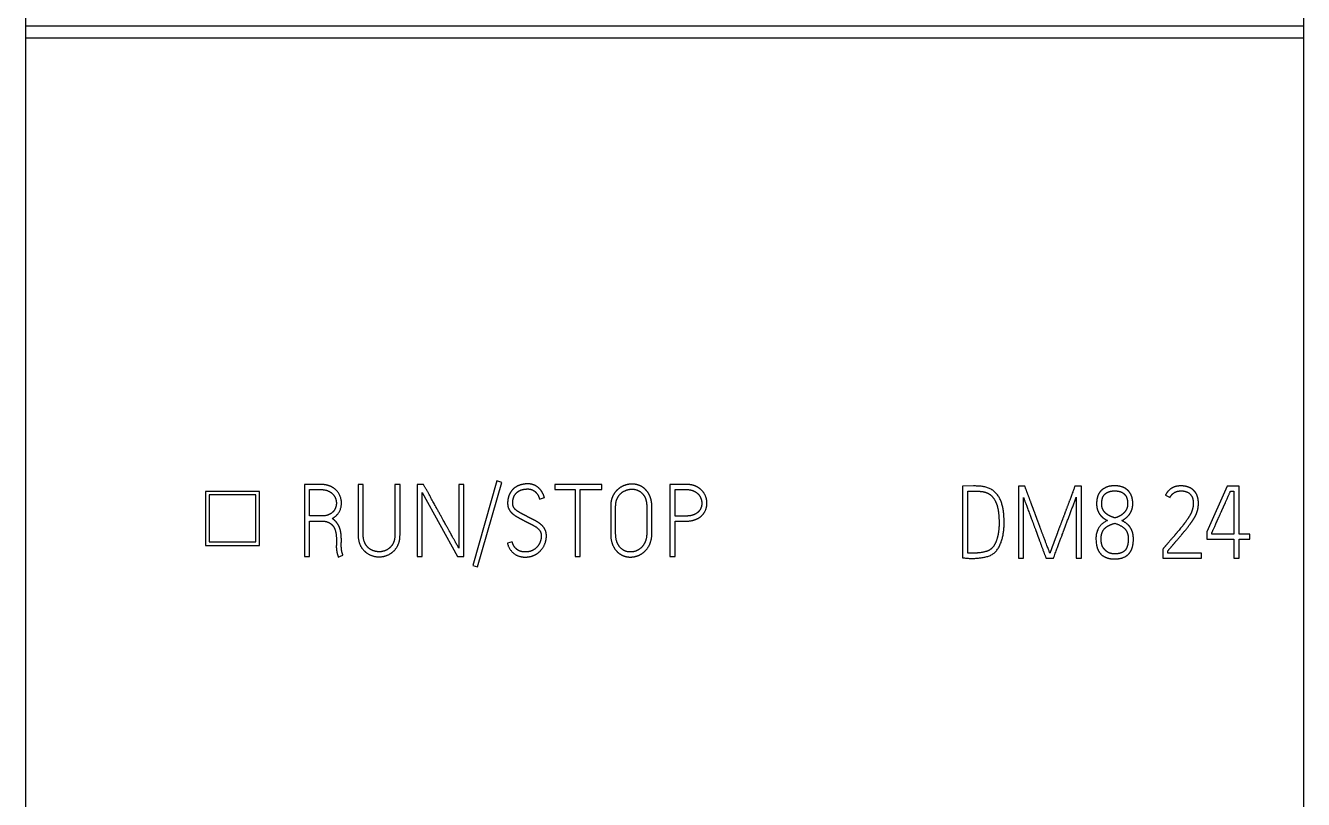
# Model space of a CAD drawing. Extents: x 0 to 420, y 0 to 297.
# Drawn here: x 109.27 to 144.77, y 187.65 to 209.13 of the extents above; entities that cross this region are included whole.
import ezdxf

# ---------------------------------------------------------------- set-up
doc = ezdxf.new("R2010")
doc.units = 0
doc.header["$LTSCALE"] = 23.1
doc.layers.add('10000_FRONT', color=7, linetype='CONTINUOUS')
doc.layers.add('10500_FRONT_LABELING', color=7, linetype='CONTINUOUS')

msp = doc.modelspace()

# ---------------------------------------------------------------- linework, layer by layer
at = {"layer": '10000_FRONT', "color": 7, "linetype": 'CONTINUOUS'}
for p, q in [((109.271, 231.64), (109.271, 141.64)), ((144.771, 231.64), (144.771, 141.64)), ((109.271, 209.121), (144.771, 209.121)), ((109.271, 208.788), (144.771, 208.788)), ((114.271, 196.198), (114.271, 194.697)), ((115.771, 196.198), (114.271, 196.198)), ((114.371, 196.098), (114.371, 194.797)), ((115.671, 196.098), (114.371, 196.098)), ((115.671, 194.797), (115.671, 196.098)), ((115.771, 194.697), (115.771, 196.198)), ((114.271, 194.697), (115.771, 194.697)), ((114.371, 194.797), (115.671, 194.797))]:
    msp.add_line(p, q, dxfattribs=at)
at = {"layer": '10500_FRONT_LABELING', "color": 7, "linetype": 'CONTINUOUS'}
for p, q in [((117.021, 196.39), (117.021, 194.39)), ((117.481, 196.39), (117.021, 196.39)), ((118.51, 196.393), (118.51, 194.985)), ((118.652, 196.393), (118.51, 196.393)), ((118.652, 194.985), (118.652, 196.393)), ((119.531, 196.393), (119.531, 194.985)), ((119.673, 196.393), (119.531, 196.393)), ((119.673, 194.985), (119.673, 196.393)), ((120.147, 196.39), (120.147, 194.39)), ((120.327, 196.39), (120.147, 196.39)), ((121.307, 196.39), (121.307, 194.621)), ((121.448, 196.39), (121.307, 196.39)), ((121.448, 194.39), (121.448, 196.39)), ((122.366, 196.487), (121.692, 194.143)), ((121.828, 194.104), (122.502, 196.448)), ((122.502, 196.448), (122.366, 196.487)), ((123.97, 196.387), (123.97, 196.246)), ((125.276, 196.387), (123.97, 196.387)), ((125.276, 196.246), (125.276, 196.387)), ((127.173, 196.39), (127.173, 194.39)), ((127.634, 196.39), (127.173, 196.39)), ((135.609, 196.349), (135.301, 196.346)), ((135.301, 196.346), (135.301, 194.354)), ((136.853, 196.34), (136.853, 194.34)), ((137.032, 196.34), (136.853, 196.34)), ((138.604, 196.34), (138.422, 196.34)), ((138.604, 194.34), (138.604, 196.34)), ((142.65, 196.34), (142.084, 195.075)), ((142.983, 196.34), (142.65, 196.34)), ((142.983, 195.009), (142.983, 196.34)), ((117.162, 195.516), (117.162, 196.249)), ((117.162, 196.249), (117.481, 196.249)), ((120.286, 194.39), (120.286, 196.165)), ((120.286, 196.165), (121.274, 194.39)), ((123.551, 195.985), (123.687, 196.024)), ((123.97, 196.246), (124.541, 196.246)), ((124.541, 196.246), (124.541, 194.39)), ((124.682, 194.39), (124.682, 196.246)), ((124.682, 196.246), (125.276, 196.246)), ((127.315, 195.514), (127.315, 196.249)), ((127.315, 196.249), (127.634, 196.249)), ((135.444, 194.485), (135.444, 196.204)), ((135.444, 196.204), (135.665, 196.204)), ((136.996, 194.34), (136.996, 196.03)), ((138.461, 196.035), (138.461, 194.34)), ((140.938, 196.093), (141.064, 196.03)), ((142.742, 196.202), (142.84, 196.202)), ((142.84, 196.202), (142.84, 195.009)), ((125.526, 195.786), (125.526, 195.023)), ((125.664, 195.023), (125.664, 195.786)), ((126.527, 195.786), (126.527, 195.023)), ((126.669, 195.023), (126.669, 195.786)), ((117.504, 195.516), (117.162, 195.516)), ((117.162, 194.39), (117.162, 195.375)), ((117.162, 195.375), (117.498, 195.375)), ((127.634, 195.514), (127.315, 195.514)), ((127.315, 194.39), (127.315, 195.372)), ((127.315, 195.372), (127.634, 195.372)), ((142.084, 195.075), (142.084, 194.87)), ((142.224, 195.009), (142.224, 195.045)), ((142.84, 195.009), (142.224, 195.009)), ((143.28, 195.009), (142.983, 195.009)), ((143.28, 194.87), (143.28, 195.009)), ((117.906, 194.701), (117.903, 194.676)), ((117.906, 194.876), (117.906, 194.701)), ((118.044, 194.793), (118.044, 194.848)), ((122.791, 194.798), (122.655, 194.759)), ((140.879, 194.615), (140.862, 194.595)), ((140.862, 194.595), (140.862, 194.34)), ((141.002, 194.479), (141.002, 194.546)), ((142.084, 194.87), (142.84, 194.87)), ((142.84, 194.87), (142.84, 194.34)), ((142.983, 194.34), (142.983, 194.87)), ((142.983, 194.87), (143.28, 194.87)), ((117.021, 194.39), (117.162, 194.39)), ((117.958, 194.376), (118.089, 194.426)), ((120.147, 194.39), (120.286, 194.39)), ((121.273, 194.39), (121.448, 194.39)), ((124.541, 194.39), (124.682, 194.39)), ((127.173, 194.39), (127.315, 194.39)), ((136.853, 194.34), (136.996, 194.34)), ((137.621, 194.34), (137.825, 194.34)), ((138.461, 194.34), (138.604, 194.34)), ((140.862, 194.34), (141.938, 194.34)), ((141.938, 194.479), (141.002, 194.479)), ((141.938, 194.34), (141.938, 194.479)), ((142.84, 194.34), (142.983, 194.34)), ((121.692, 194.143), (121.828, 194.104))]:
    msp.add_line(p, q, dxfattribs=at)
for points, degree, knots in [([(117.789, 195.444), (117.952, 195.529), (118.078, 195.863), (117.964, 196.207), (117.811, 196.302), (117.671, 196.39), (117.481, 196.39)], 2, [0, 0, 0, 0.25, 0.5, 0.75, 0.75, 1, 1, 1]), ([(121.307, 194.621), (121.289, 194.653), (121.061, 195.063), (121.013, 195.15), (120.816, 195.505), (120.605, 195.887), (120.327, 196.39)], 2, [0, 0, 0, 0.25, 0.25, 0.5, 0.5, 1, 1, 1]), ([(123.687, 196.024), (123.646, 196.159), (123.568, 196.25), (123.48, 196.353), (123.356, 196.389), (123.246, 196.421), (123.101, 196.397), (122.964, 196.375), (122.865, 196.303), (122.762, 196.228), (122.708, 196.103), (122.659, 195.988), (122.663, 195.853), (122.666, 195.781), (122.71, 195.674), (122.758, 195.62), (122.829, 195.541), (122.964, 195.47), (123.078, 195.41), (123.191, 195.349), (123.233, 195.326), (123.376, 195.258), (123.419, 195.231), (123.557, 195.146), (123.587, 195.045), (123.619, 194.936), (123.566, 194.793), (123.52, 194.67), (123.411, 194.593), (123.308, 194.52), (123.17, 194.516), (123.021, 194.512), (122.926, 194.583), (122.875, 194.622), (122.803, 194.735), (122.791, 194.798)], 2, [0, 0, 0, 0.0625, 0.0625, 0.125, 0.125, 0.1875, 0.1875, 0.25, 0.25, 0.3125, 0.3125, 0.375, 0.375, 0.40625, 0.4375, 0.4375, 0.5, 0.5, 0.5625, 0.5625, 0.59375, 0.625, 0.625, 0.6875, 0.6875, 0.75, 0.75, 0.8125, 0.8125, 0.875, 0.875, 0.9375, 0.9375, 0.96875, 1, 1, 1]), ([(126.669, 195.786), (126.669, 195.91), (126.634, 196.017), (126.596, 196.134), (126.52, 196.22), (126.479, 196.267), (126.389, 196.334), (126.333, 196.358), (126.226, 196.404), (126.103, 196.401), (125.987, 196.398), (125.876, 196.35), (125.822, 196.326), (125.725, 196.258), (125.646, 196.174), (125.583, 196.071), (125.563, 196.016), (125.526, 195.914), (125.526, 195.786)], 2, [0, 0, 0, 0.125, 0.125, 0.25, 0.25, 0.3125, 0.375, 0.375, 0.5, 0.5, 0.625, 0.625, 0.6875, 0.75, 0.8125, 0.875, 0.875, 1, 1, 1]), ([(127.634, 195.373), (127.876, 195.373), (128.031, 195.503), (128.116, 195.574), (128.201, 195.767), (128.2, 195.878), (128.198, 195.984), (128.109, 196.182), (128.027, 196.253), (127.984, 196.291), (127.927, 196.322), (127.873, 196.351), (127.814, 196.367), (127.733, 196.39), (127.634, 196.39)], 2, [0, 0, 0, 0.25, 0.25, 0.375, 0.5, 0.5, 0.625, 0.75, 0.75, 0.821429, 0.821429, 0.892857, 0.892857, 1, 1, 1]), ([(135.301, 194.354), (135.318, 194.352), (135.335, 194.351), (135.37, 194.347), (135.387, 194.346), (135.422, 194.343), (135.439, 194.341), (135.474, 194.339), (135.491, 194.339), (135.543, 194.337), (135.578, 194.337), (135.631, 194.339), (135.648, 194.339), (135.683, 194.341), (135.701, 194.342), (135.753, 194.347), (135.787, 194.35), (135.856, 194.36), (135.89, 194.367), (135.958, 194.382), (135.992, 194.391), (136.042, 194.409), (136.058, 194.415), (136.09, 194.43), (136.106, 194.438), (136.136, 194.455), (136.151, 194.465), (136.172, 194.48), (136.179, 194.486), (136.192, 194.498), (136.199, 194.503), (136.231, 194.534), (136.253, 194.561), (136.283, 194.605), (136.292, 194.62), (136.31, 194.65), (136.319, 194.665), (136.343, 194.712), (136.357, 194.744), (136.375, 194.794), (136.381, 194.811), (136.392, 194.844), (136.396, 194.861), (136.41, 194.912), (136.418, 194.946), (136.431, 195.015), (136.437, 195.049), (136.445, 195.119), (136.449, 195.154), (136.452, 195.206), (136.453, 195.224), (136.455, 195.259), (136.455, 195.276), (136.455, 195.329), (136.455, 195.364), (136.453, 195.434), (136.452, 195.469), (136.448, 195.538), (136.445, 195.573), (136.437, 195.642), (136.432, 195.677), (136.423, 195.728), (136.419, 195.746), (136.412, 195.78), (136.408, 195.797), (136.399, 195.831), (136.394, 195.848), (136.383, 195.882), (136.378, 195.899), (136.365, 195.931), (136.358, 195.948), (136.344, 195.98), (136.328, 196.011), (136.311, 196.041), (136.292, 196.071), (136.281, 196.086), (136.26, 196.114), (136.249, 196.128), (136.225, 196.154), (136.213, 196.167), (136.188, 196.191), (136.174, 196.203), (136.154, 196.219), (136.146, 196.224), (136.132, 196.235), (136.124, 196.24), (136.087, 196.263), (136.056, 196.278), (136.007, 196.298), (135.99, 196.303), (135.956, 196.314), (135.939, 196.319), (135.905, 196.327), (135.87, 196.333), (135.836, 196.337), (135.784, 196.343), (135.749, 196.345), (135.697, 196.347), (135.679, 196.348), (135.644, 196.348), (135.627, 196.349), (135.609, 196.349)], 3, [0, 0, 0, 0, 0.015625, 0.015625, 0.03125, 0.03125, 0.046875, 0.046875, 0.0625, 0.0625, 0.09375, 0.09375, 0.109375, 0.109375, 0.125, 0.125, 0.15625, 0.15625, 0.1875, 0.1875, 0.21875, 0.21875, 0.234375, 0.234375, 0.25, 0.25, 0.265625, 0.265625, 0.273438, 0.273438, 0.28125, 0.28125, 0.3125, 0.3125, 0.328125, 0.328125, 0.34375, 0.34375, 0.375, 0.375, 0.390625, 0.390625, 0.40625, 0.40625, 0.4375, 0.4375, 0.46875, 0.46875, 0.5, 0.5, 0.515625, 0.515625, 0.53125, 0.53125, 0.5625, 0.5625, 0.59375, 0.59375, 0.625, 0.625, 0.65625, 0.65625, 0.671875, 0.671875, 0.6875, 0.6875, 0.703125, 0.703125, 0.71875, 0.71875, 0.734375, 0.734375, 0.75, 0.765625, 0.765625, 0.78125, 0.78125, 0.796875, 0.796875, 0.8125, 0.8125, 0.828125, 0.828125, 0.835938, 0.835938, 0.84375, 0.84375, 0.875, 0.875, 0.890625, 0.890625, 0.90625, 0.90625, 0.921875, 0.9375, 0.9375, 0.96875, 0.96875, 0.984375, 0.984375, 1, 1, 1, 1]), ([(137.727, 194.483), (137.71, 194.52), (137.55, 194.946), (137.453, 195.204), (137.378, 195.411), (137.346, 195.499), (137.292, 195.643), (137.243, 195.773), (137.205, 195.875), (137.118, 196.108), (137.032, 196.34)], 2, [0, 0, 0, 0.25, 0.25, 0.5, 0.5, 0.625, 0.625, 0.75, 0.75, 1, 1, 1]), ([(138.422, 196.34), (138.271, 195.934), (138.249, 195.876), (138.162, 195.643), (138.073, 195.412), (138.069, 195.4), (137.986, 195.18), (137.925, 195.014), (137.9, 194.948), (137.856, 194.831), (137.812, 194.716), (137.761, 194.58), (137.727, 194.483)], 2, [0, 0, 0, 0.25, 0.25, 0.5, 0.5, 0.625, 0.625, 0.75, 0.75, 0.875, 0.875, 1, 1, 1]), ([(139.73, 195.386), (139.896, 195.474), (139.976, 195.625), (140.023, 195.713), (140.029, 195.815), (140.034, 195.889), (140.022, 195.964), (140.007, 196.059), (139.969, 196.129), (139.927, 196.206), (139.855, 196.259), (139.727, 196.354), (139.526, 196.354), (139.327, 196.354), (139.197, 196.258), (139.125, 196.206), (139.083, 196.128), (139.046, 196.058), (139.032, 195.963), (139.025, 195.916), (139.024, 195.809), (139.03, 195.764), (139.041, 195.692), (139.075, 195.623), (139.113, 195.547), (139.18, 195.486), (139.208, 195.461), (139.249, 195.434), (139.288, 195.408), (139.324, 195.389)], 2, [0, 0, 0, 0.125, 0.125, 0.196429, 0.196429, 0.25, 0.25, 0.3125, 0.3125, 0.375, 0.375, 0.5, 0.5, 0.625, 0.625, 0.6875, 0.6875, 0.75, 0.75, 0.785714, 0.821429, 0.821429, 0.875, 0.875, 0.9375, 0.9375, 0.96875, 0.96875, 1, 1, 1]), ([(141.002, 194.546), (141.129, 194.694), (141.239, 194.822), (141.381, 194.988), (141.474, 195.1), (141.612, 195.268), (141.693, 195.39), (141.752, 195.477), (141.784, 195.547), (141.823, 195.63), (141.857, 195.811), (141.853, 195.9), (141.849, 196), (141.819, 196.078), (141.781, 196.176), (141.7, 196.246), (141.647, 196.291), (141.564, 196.32), (141.48, 196.349), (141.385, 196.351), (141.285, 196.353), (141.205, 196.328), (141.118, 196.302), (140.976, 196.177), (140.938, 196.093)], 2, [0, 0, 0, 0.125, 0.125, 0.25, 0.25, 0.375, 0.375, 0.4375, 0.4375, 0.5, 0.5625, 0.5625, 0.625, 0.625, 0.696429, 0.696429, 0.75, 0.75, 0.8125, 0.8125, 0.875, 0.875, 0.9375, 1, 1, 1]), ([(117.481, 196.248), (117.651, 196.248), (117.77, 196.154), (117.833, 196.105), (117.902, 195.966), (117.909, 195.809), (117.852, 195.663), (117.791, 195.611), (117.681, 195.516), (117.504, 195.516)], 2, [0, 0, 0, 0.25, 0.25, 0.375, 0.5, 0.625, 0.75, 0.75, 1, 1, 1]), ([(122.655, 194.759), (122.739, 194.471), (122.988, 194.397), (123.106, 194.362), (123.243, 194.38), (123.369, 194.397), (123.481, 194.471), (123.589, 194.543), (123.722, 194.768), (123.736, 194.898), (123.752, 195.045), (123.697, 195.148), (123.643, 195.249), (123.52, 195.331), (123.472, 195.364), (123.409, 195.395), (123.352, 195.425), (123.237, 195.482), (123.181, 195.514), (123.166, 195.523), (123.067, 195.573), (122.915, 195.65), (122.858, 195.718), (122.814, 195.77), (122.807, 195.834), (122.8, 195.89), (122.811, 195.962), (122.833, 196.097), (122.936, 196.18), (122.984, 196.22), (123.048, 196.241), (123.093, 196.256), (123.174, 196.263), (123.248, 196.269), (123.302, 196.257), (123.361, 196.243), (123.416, 196.199), (123.511, 196.125), (123.551, 195.985)], 2, [0, 0, 0, 0.125, 0.125, 0.1875, 0.1875, 0.25, 0.25, 0.3125, 0.375, 0.375, 0.4375, 0.4375, 0.5, 0.5, 0.53125, 0.53125, 0.5625, 0.59375, 0.59375, 0.625, 0.625, 0.6875, 0.6875, 0.71875, 0.71875, 0.75, 0.75, 0.8125, 0.8125, 0.84375, 0.84375, 0.875, 0.875, 0.90625, 0.90625, 0.9375, 0.9375, 1, 1, 1]), ([(125.664, 195.786), (125.664, 195.863), (125.681, 195.928), (125.695, 195.979), (125.747, 196.077), (125.843, 196.182), (126.011, 196.256), (126.102, 196.259), (126.211, 196.263), (126.366, 196.183), (126.42, 196.121), (126.45, 196.086), (126.471, 196.047), (126.491, 196.009), (126.504, 195.963), (126.527, 195.884), (126.527, 195.786)], 2, [0, 0, 0, 0.1, 0.1, 0.175, 0.25, 0.375, 0.5, 0.5, 0.642857, 0.75, 0.75, 0.8125, 0.8125, 0.875, 0.875, 1, 1, 1]), ([(127.634, 196.249), (127.808, 196.249), (127.926, 196.151), (127.989, 196.099), (128.056, 195.956), (128.06, 195.797), (128.027, 195.724), (127.995, 195.653), (127.93, 195.603), (127.884, 195.568), (127.825, 195.545), (127.784, 195.529), (127.738, 195.522), (127.691, 195.514), (127.634, 195.514)], 2, [0, 0, 0, 0.25, 0.25, 0.375, 0.5, 0.625, 0.625, 0.75, 0.75, 0.845238, 0.845238, 0.916667, 0.916667, 1, 1, 1]), ([(135.665, 196.204), (135.76, 196.204), (135.835, 196.195), (135.922, 196.184), (135.998, 196.149), (136.142, 196.082), (136.223, 195.904), (136.286, 195.767), (136.303, 195.575), (136.32, 195.394), (136.314, 195.235), (136.307, 195.052), (136.263, 194.899), (136.207, 194.701), (136.1, 194.606), (136.006, 194.522), (135.784, 194.494), (135.711, 194.485), (135.614, 194.483), (135.488, 194.481), (135.444, 194.485)], 2, [0, 0, 0, 0.0625, 0.0625, 0.125, 0.125, 0.25, 0.25, 0.375, 0.375, 0.5, 0.5, 0.625, 0.625, 0.75, 0.75, 0.875, 0.875, 0.9375, 0.9375, 1, 1, 1]), ([(136.996, 196.03), (137.026, 195.944), (137.152, 195.607), (137.231, 195.397), (137.328, 195.132), (137.348, 195.08), (137.355, 195.061), (137.387, 194.974), (137.426, 194.868), (137.542, 194.551), (137.621, 194.34)], 2, [0, 0, 0, 0.25, 0.25, 0.5, 0.5625, 0.5625, 0.625, 0.625, 0.75, 1, 1, 1]), ([(137.825, 194.34), (138.087, 195.042), (138.142, 195.188), (138.299, 195.612), (138.461, 196.035)], 2, [0, 0, 0, 0.5, 0.5, 1, 1, 1]), ([(139.167, 195.847), (139.168, 195.91), (139.176, 195.955), (139.185, 196.014), (139.208, 196.059), (139.257, 196.153), (139.374, 196.191), (139.422, 196.207), (139.481, 196.211), (139.536, 196.215), (139.59, 196.209), (139.714, 196.196), (139.789, 196.129), (139.829, 196.094), (139.852, 196.042), (139.872, 195.998), (139.881, 195.937), (139.887, 195.901), (139.887, 195.865), (139.889, 195.783), (139.864, 195.722), (139.826, 195.627), (139.729, 195.554), (139.647, 195.492), (139.534, 195.461)], 2, [0, 0, 0, 0.0625, 0.0625, 0.125, 0.125, 0.25, 0.25, 0.3125, 0.3125, 0.375, 0.375, 0.5, 0.5, 0.5625, 0.5625, 0.625, 0.625, 0.666667, 0.666667, 0.75, 0.75, 0.875, 0.875, 1, 1, 1]), ([(141.064, 196.03), (141.097, 196.1), (141.161, 196.148), (141.222, 196.195), (141.302, 196.207), (141.377, 196.219), (141.455, 196.206), (141.54, 196.191), (141.71, 196.061), (141.711, 195.873), (141.711, 195.8), (141.675, 195.644), (141.641, 195.577), (141.55, 195.399), (141.281, 195.08), (141.182, 194.964), (140.98, 194.731), (140.879, 194.615)], 2, [0, 0, 0, 0.0625, 0.0625, 0.125, 0.125, 0.1875, 0.1875, 0.25, 0.375, 0.375, 0.4375, 0.5, 0.5, 0.75, 0.75, 0.875, 1, 1, 1]), ([(142.224, 195.045), (142.25, 195.101), (142.373, 195.375), (142.407, 195.451), (142.484, 195.623), (142.547, 195.762), (142.614, 195.912), (142.729, 196.172), (142.742, 196.201)], 2, [0, 0, 0, 0.285714, 0.285714, 0.5, 0.5, 0.75, 0.75, 1, 1, 1]), ([(139.534, 195.461), (139.457, 195.485), (139.399, 195.512), (139.329, 195.545), (139.279, 195.59), (139.224, 195.638), (139.195, 195.706), (139.168, 195.77), (139.167, 195.847)], 2, [0, 0, 0, 0.25, 0.25, 0.5, 0.5, 0.75, 0.75, 1, 1, 1]), ([(117.498, 195.375), (117.598, 195.375), (117.678, 195.342), (117.764, 195.305), (117.82, 195.228), (117.906, 195.108), (117.906, 194.876)], 2, [0, 0, 0, 0.25, 0.25, 0.5, 0.5, 1, 1, 1]), ([(118.044, 194.848), (118.044, 194.919), (118.038, 194.984), (118.028, 195.098), (117.997, 195.183), (117.968, 195.261), (117.914, 195.331), (117.858, 195.404), (117.789, 195.444)], 2, [0, 0, 0, 0.2, 0.2, 0.5, 0.5, 0.75, 0.75, 1, 1, 1]), ([(139.324, 195.389), (138.96, 195.227), (139.014, 194.765), (139.031, 194.621), (139.088, 194.526), (139.154, 194.419), (139.278, 194.367), (139.383, 194.322), (139.525, 194.322), (139.786, 194.321), (139.92, 194.465), (140.017, 194.57), (140.04, 194.76), (140.067, 194.979), (139.997, 195.13), (139.921, 195.292), (139.73, 195.386)], 2, [0, 0, 0, 0.25, 0.25, 0.333333, 0.333333, 0.416667, 0.416667, 0.5, 0.5, 0.642857, 0.642857, 0.75, 0.75, 0.875, 0.875, 1, 1, 1]), ([(139.276, 194.555), (139.224, 194.606), (139.198, 194.651), (139.172, 194.697), (139.159, 194.768), (139.15, 194.819), (139.15, 194.892), (139.151, 194.957), (139.165, 195.015), (139.196, 195.139), (139.304, 195.215), (139.386, 195.272), (139.531, 195.312)], 2, [0, 0, 0, 0.125, 0.125, 0.25, 0.25, 0.375, 0.375, 0.5, 0.5, 0.75, 0.75, 1, 1, 1]), ([(139.531, 195.312), (139.769, 195.239), (139.85, 195.107), (139.896, 195.031), (139.903, 194.923), (139.909, 194.825), (139.891, 194.731), (139.87, 194.618), (139.811, 194.557), (139.751, 194.494), (139.64, 194.473), (139.541, 194.454), (139.447, 194.47), (139.343, 194.487), (139.276, 194.555)], 2, [0, 0, 0, 0.25, 0.25, 0.375, 0.375, 0.5, 0.5, 0.625, 0.625, 0.75, 0.75, 0.875, 0.875, 1, 1, 1]), ([(118.51, 194.985), (118.51, 194.723), (118.671, 194.556), (118.752, 194.472), (118.973, 194.38), (119.21, 194.38), (119.431, 194.47), (119.513, 194.556), (119.673, 194.723), (119.673, 194.985)], 2, [0, 0, 0, 0.25, 0.25, 0.375, 0.5, 0.625, 0.75, 0.75, 1, 1, 1]), ([(119.531, 194.985), (119.531, 194.783), (119.413, 194.656), (119.352, 194.59), (119.181, 194.521), (119.002, 194.522), (118.832, 194.589), (118.77, 194.656), (118.652, 194.782), (118.652, 194.985)], 2, [0, 0, 0, 0.25, 0.25, 0.375, 0.5, 0.625, 0.75, 0.75, 1, 1, 1]), ([(125.526, 195.023), (125.526, 194.744), (125.665, 194.569), (125.743, 194.472), (125.854, 194.421), (125.961, 194.372), (126.089, 194.375), (126.21, 194.378), (126.323, 194.43), (126.431, 194.481), (126.513, 194.577), (126.669, 194.76), (126.669, 195.023)], 2, [0, 0, 0, 0.25, 0.25, 0.375, 0.375, 0.5, 0.5, 0.625, 0.625, 0.75, 0.75, 1, 1, 1]), ([(126.527, 195.023), (126.527, 194.817), (126.413, 194.676), (126.352, 194.601), (126.184, 194.519), (126.089, 194.516), (125.888, 194.509), (125.765, 194.67), (125.664, 194.802), (125.664, 195.023)], 2, [0, 0, 0, 0.25, 0.25, 0.375, 0.5, 0.5, 0.75, 0.75, 1, 1, 1]), ([(117.903, 194.676), (117.903, 194.62), (117.913, 194.554), (117.925, 194.47), (117.959, 194.376)], 2, [0, 0, 0, 0.4, 0.4, 1, 1, 1]), ([(118.089, 194.426), (118.071, 194.474), (118.061, 194.515), (118.051, 194.554), (118.046, 194.607), (118.042, 194.655), (118.042, 194.7), (118.042, 194.727), (118.042, 194.746), (118.042, 194.771), (118.044, 194.793)], 2, [0, 0, 0, 0.25, 0.25, 0.5, 0.5, 0.75, 0.75, 0.875, 0.875, 1, 1, 1])]:
    msp.add_open_spline(points, degree=degree, knots=knots, dxfattribs=at)

doc.saveas('drawing.dxf')
